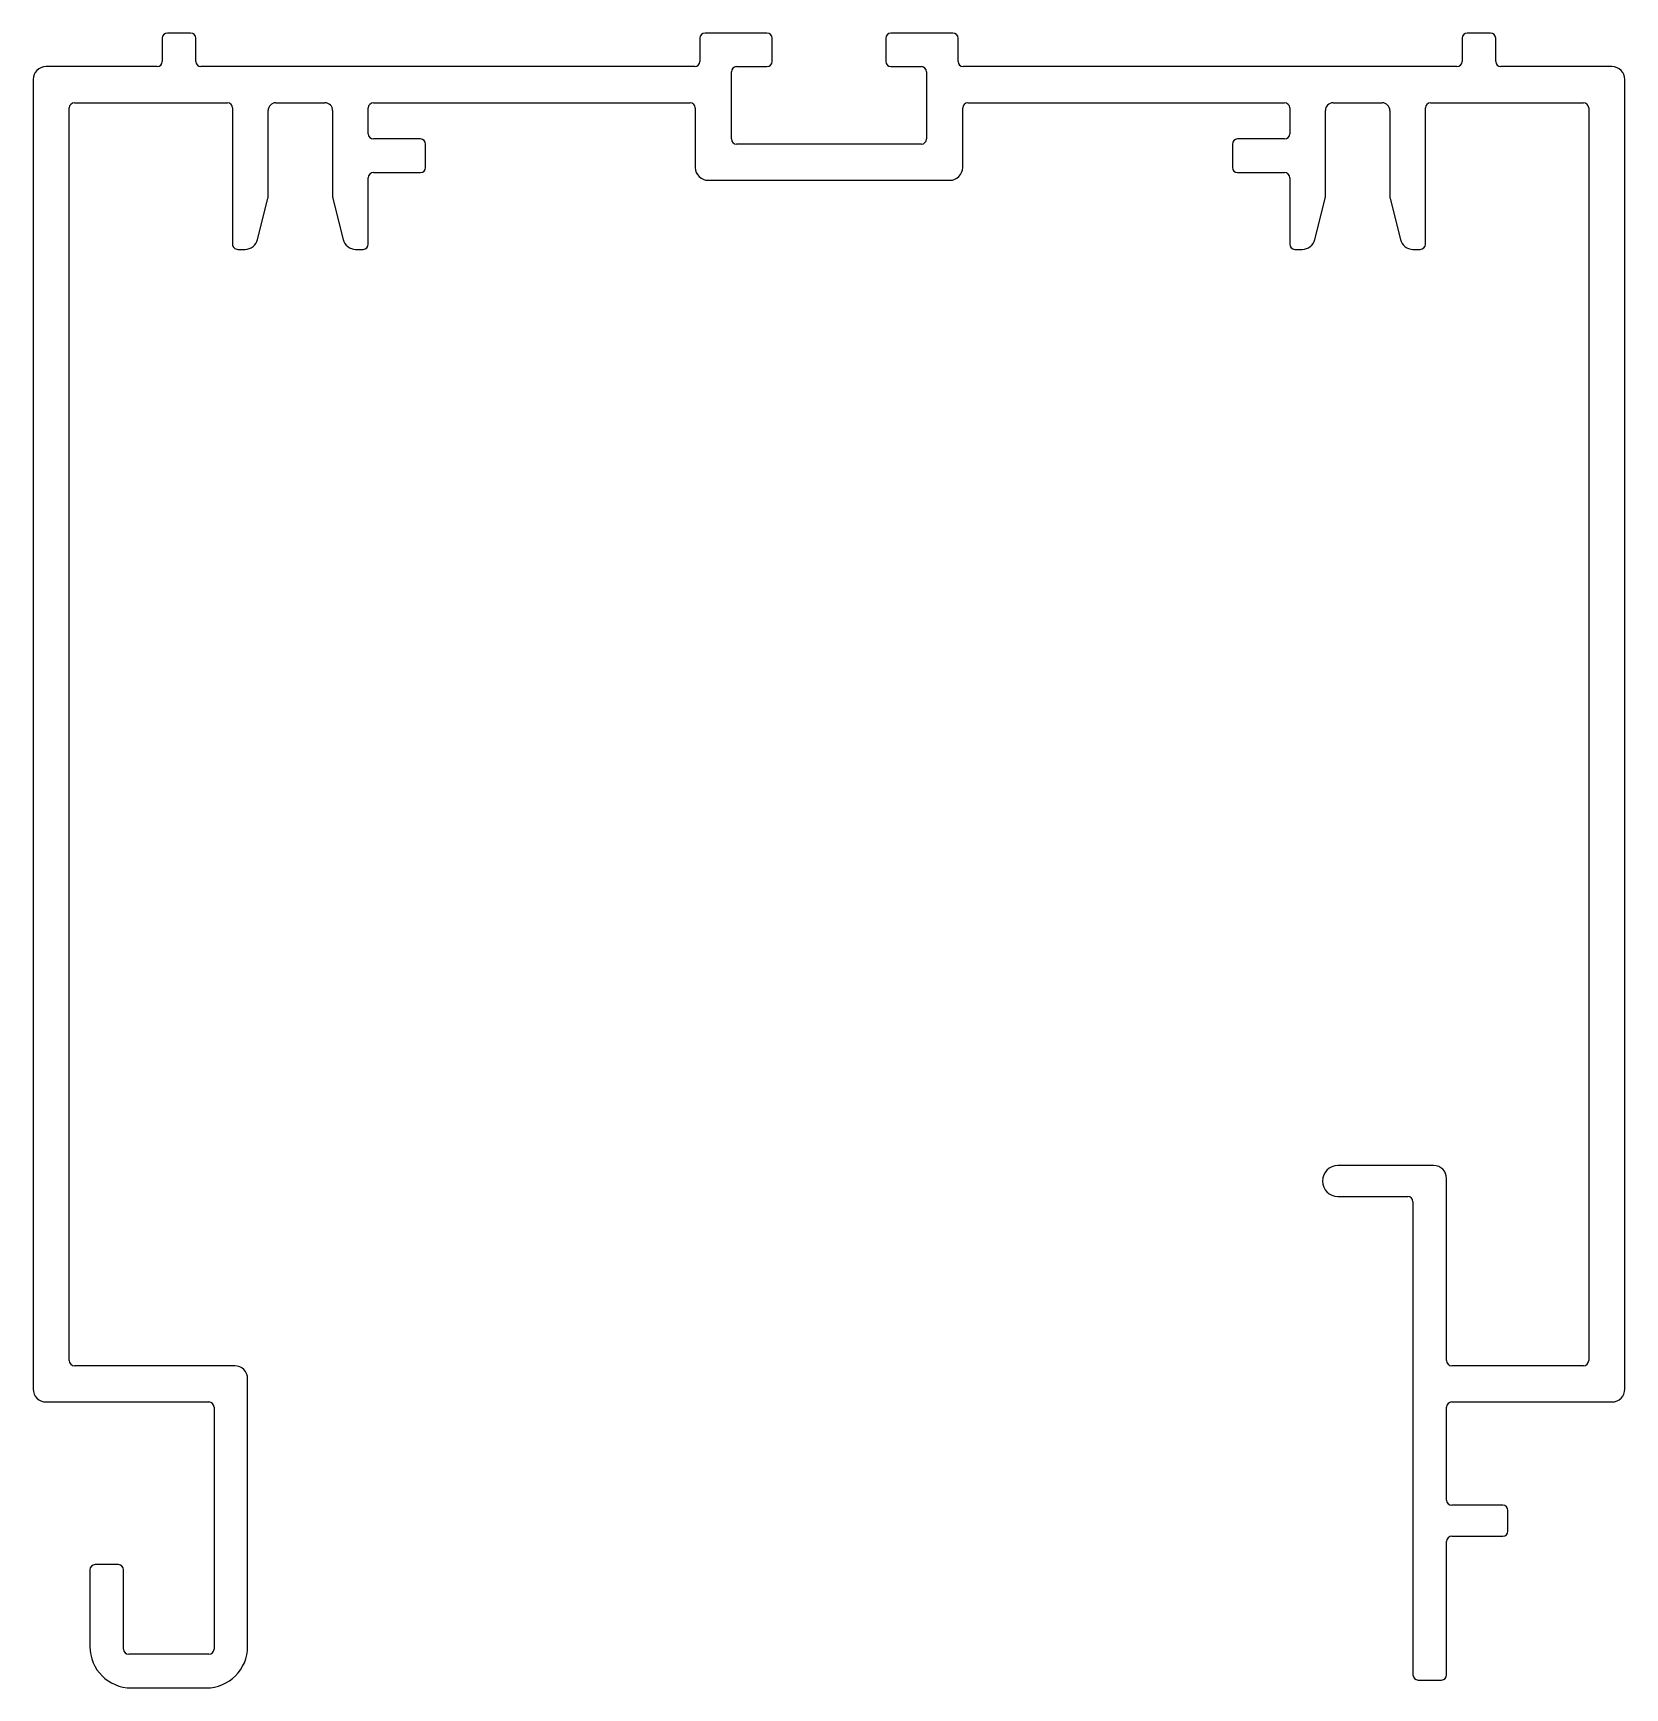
# Model space of a CAD drawing. Extents: x 2941.4 to 3003, y 861.2 to 925.3.
import ezdxf

# ---------------------------------------------------------------- set-up
doc = ezdxf.new("R2010")
doc.units = 0
doc.layers.get('0').update_dxf_attribs({"linetype": 'CONTINUOUS'})

msp = doc.modelspace()

# ---------------------------------------------------------------- linework, layer by layer
for p, q in [((2946.387, 925.094), (2946.387, 924.194)), ((2947.487, 925.294), (2946.587, 925.294)), ((2947.687, 924.194), (2947.687, 925.094)), ((2967.198, 925.094), (2967.198, 924.194)), ((2969.798, 925.294), (2967.398, 925.294)), ((2969.998, 924.194), (2969.998, 925.094)), ((2974.398, 925.094), (2974.398, 924.194)), ((2976.998, 925.294), (2974.598, 925.294)), ((2977.198, 924.194), (2977.198, 925.094)), ((2996.709, 925.094), (2996.709, 924.194)), ((2997.809, 925.294), (2996.909, 925.294)), ((2998.009, 924.194), (2998.009, 925.094)), ((2946.187, 923.994), (2941.887, 923.994)), ((2966.998, 923.994), (2947.887, 923.994)), ((2968.423, 921.194), (2968.423, 923.794)), ((2968.623, 923.994), (2969.798, 923.994)), ((2974.598, 923.994), (2975.573, 923.994)), ((2975.573, 923.994), (2975.773, 923.994)), ((2975.973, 923.794), (2975.973, 921.194)), ((2996.509, 923.994), (2977.398, 923.994)), ((3002.509, 923.994), (2998.209, 923.994)), ((2941.387, 923.494), (2941.387, 872.801)), ((3003.009, 872.801), (3003.009, 923.494)), ((2942.987, 922.594), (2948.908, 922.594)), ((2950.784, 922.594), (2952.684, 922.594)), ((2954.559, 922.594), (2966.823, 922.594)), ((2977.573, 922.594), (2989.837, 922.594)), ((2991.713, 922.594), (2993.613, 922.594)), ((2995.488, 922.594), (3001.409, 922.594)), ((2942.787, 873.901), (2942.787, 922.394)), ((2949.108, 922.394), (2949.108, 919.294)), ((2950.484, 918.958), (2950.484, 922.294)), ((2952.984, 922.294), (2952.984, 918.958)), ((2954.359, 921.394), (2954.359, 922.394)), ((2967.023, 922.394), (2967.023, 920.094)), ((2977.373, 920.094), (2977.373, 922.394)), ((2990.037, 922.394), (2990.037, 921.394)), ((2991.413, 918.958), (2991.413, 922.294)), ((2993.913, 922.294), (2993.913, 918.958)), ((2995.288, 919.294), (2995.288, 922.394)), ((3001.609, 922.394), (3001.609, 873.901)), ((2956.379, 921.194), (2954.559, 921.194)), ((2956.579, 920.094), (2956.579, 920.994)), ((2975.773, 920.994), (2968.623, 920.994)), ((2987.818, 920.994), (2987.818, 920.094)), ((2989.837, 921.194), (2988.018, 921.194)), ((2954.359, 919.294), (2954.359, 919.694)), ((2954.559, 919.894), (2956.379, 919.894)), ((2967.523, 919.594), (2976.873, 919.594)), ((2988.018, 919.894), (2989.837, 919.894)), ((2990.037, 919.694), (2990.037, 918.321)), ((2949.108, 919.294), (2949.108, 917.421)), ((2950.078, 917.3), (2950.475, 918.885)), ((2952.993, 918.885), (2953.389, 917.3)), ((2954.359, 917.121), (2954.359, 919.294)), ((2991.007, 917.3), (2991.404, 918.885)), ((2993.922, 918.885), (2994.318, 917.3)), ((2995.288, 917.121), (2995.288, 919.294)), ((2990.037, 918.321), (2990.037, 917.121)), ((2949.108, 917.421), (2949.108, 917.121)), ((2949.308, 916.921), (2949.593, 916.921)), ((2953.874, 916.921), (2954.159, 916.921)), ((2990.237, 916.921), (2990.522, 916.921)), ((2994.803, 916.921), (2995.088, 916.921)), ((2995.606, 881.454), (2991.901, 881.454)), ((2996.106, 873.901), (2996.106, 880.954)), ((2991.901, 880.254), (2994.606, 880.254)), ((2994.806, 880.054), (2994.806, 871.654)), ((2949.191, 873.701), (2942.987, 873.701)), ((2949.691, 862.83), (2949.691, 873.201)), ((3001.409, 873.701), (2996.306, 873.701)), ((2941.887, 872.301), (2948.191, 872.301)), ((2948.391, 872.101), (2948.391, 862.73)), ((2996.106, 868.504), (2996.106, 872.101)), ((2996.306, 872.301), (3002.509, 872.301)), ((2994.806, 871.654), (2994.806, 861.734)), ((2998.281, 868.304), (2996.306, 868.304)), ((2998.481, 867.304), (2998.481, 868.104)), ((2996.106, 861.734), (2996.106, 866.904)), ((2996.306, 867.104), (2998.281, 867.104)), ((2943.587, 865.804), (2943.587, 862.83)), ((2944.687, 866.004), (2943.787, 866.004)), ((2944.887, 862.73), (2944.887, 865.804)), ((2948.191, 862.53), (2945.087, 862.53)), ((2945.187, 861.23), (2948.091, 861.23)), ((2995.006, 861.534), (2995.906, 861.534))]:
    msp.add_line(p, q)
for centre, radius, start, end in [((2946.587, 925.094), 0.2, 90, 180), ((2947.487, 925.094), 0.2, 0, 90), ((2967.398, 925.094), 0.2, 90, 180), ((2969.798, 925.094), 0.2, 0, 90), ((2974.598, 925.094), 0.2, 90, 180), ((2976.998, 925.094), 0.2, 0, 90), ((2996.909, 925.094), 0.2, 90, 180), ((2997.809, 925.094), 0.2, 0, 90), ((2941.887, 923.494), 0.5, 90, 180), ((2946.187, 924.194), 0.2, 270, 0), ((2947.887, 924.194), 0.2, 180, 270), ((2966.998, 924.194), 0.2, 270, 0), ((2968.623, 923.794), 0.2, 90, 180), ((2969.798, 924.194), 0.2, 270, 0), ((2974.598, 924.194), 0.2, 180, 270), ((2975.773, 923.794), 0.2, 0, 90), ((2977.398, 924.194), 0.2, 180, 270), ((2996.509, 924.194), 0.2, 270, 0), ((2998.209, 924.194), 0.2, 180, 270), ((3002.509, 923.494), 0.5, 0, 90), ((2942.987, 922.394), 0.2, 90, 180), ((2948.908, 922.394), 0.2, 0, 90), ((2950.784, 922.294), 0.3, 90, 180), ((2952.684, 922.294), 0.3, 0, 90), ((2954.559, 922.394), 0.2, 90, 180), ((2966.823, 922.394), 0.2, 0, 90), ((2977.573, 922.394), 0.2, 90, 180), ((2989.837, 922.394), 0.2, 0, 90), ((2991.713, 922.294), 0.3, 90, 180), ((2993.613, 922.294), 0.3, 0, 90), ((2995.488, 922.394), 0.2, 90, 180), ((3001.409, 922.394), 0.2, 0, 90), ((2954.559, 921.394), 0.2, 180, 270), ((2989.837, 921.394), 0.2, 270, 0), ((2956.379, 920.994), 0.2, 0, 90), ((2968.623, 921.194), 0.2, 180, 270), ((2975.773, 921.194), 0.2, 270, 0), ((2988.018, 920.994), 0.2, 90, 180), ((2956.379, 920.094), 0.2, 270, 0), ((2967.523, 920.094), 0.5, 180, 270), ((2976.873, 920.094), 0.5, 270, 0), ((2988.018, 920.094), 0.2, 180, 270), ((2954.559, 919.694), 0.2, 90, 180), ((2989.837, 919.694), 0.2, 0, 90), ((2950.184, 918.958), 0.3, 345.96376, 360), ((2953.284, 918.958), 0.3, 180, 194.03624), ((2991.113, 918.958), 0.3, 345.96376, 360), ((2994.213, 918.958), 0.3, 180, 194.03624), ((2949.308, 917.121), 0.2, 179.99918, 270), ((2949.593, 917.421), 0.5, 270, 345.96376), ((2953.874, 917.421), 0.5, 194.03624, 270), ((2954.159, 917.121), 0.2, 270, 0), ((2990.237, 917.121), 0.2, 180, 270), ((2990.522, 917.421), 0.5, 270, 345.96376), ((2994.803, 917.421), 0.5, 194.03624, 270), ((2995.088, 917.121), 0.2, 270, 0), ((2991.901, 880.854), 0.6, 90, 180), ((2995.606, 880.954), 0.5, 0, 90), ((2991.901, 880.854), 0.6, 180, 270), ((2994.606, 880.054), 0.2, 0, 90), ((2942.987, 873.901), 0.2, 180, 270), ((2996.306, 873.901), 0.2, 180, 270), ((3001.409, 873.901), 0.2, 270, 360), ((2949.191, 873.201), 0.5, 0, 90), ((2941.887, 872.801), 0.5, 180, 270), ((3002.509, 872.801), 0.5, 270, 0), ((2948.191, 872.101), 0.2, 0, 90), ((2996.306, 872.101), 0.2, 90, 180), ((2996.306, 868.504), 0.2, 180, 270), ((2998.281, 868.104), 0.2, 0, 90), ((2996.306, 866.904), 0.2, 90, 180), ((2998.281, 867.304), 0.2, 270, 360), ((2943.787, 865.804), 0.2, 90, 180), ((2944.687, 865.804), 0.2, 0, 90), ((2945.187, 862.83), 1.6, 180, 270), ((2945.087, 862.73), 0.2, 180, 270), ((2948.091, 862.83), 1.6, 270, 0), ((2948.191, 862.73), 0.2, 270, 360), ((2995.006, 861.734), 0.2, 180, 270), ((2995.906, 861.734), 0.2, 270, 360)]:
    msp.add_arc(centre, radius, start, end)

doc.saveas('drawing.dxf')
